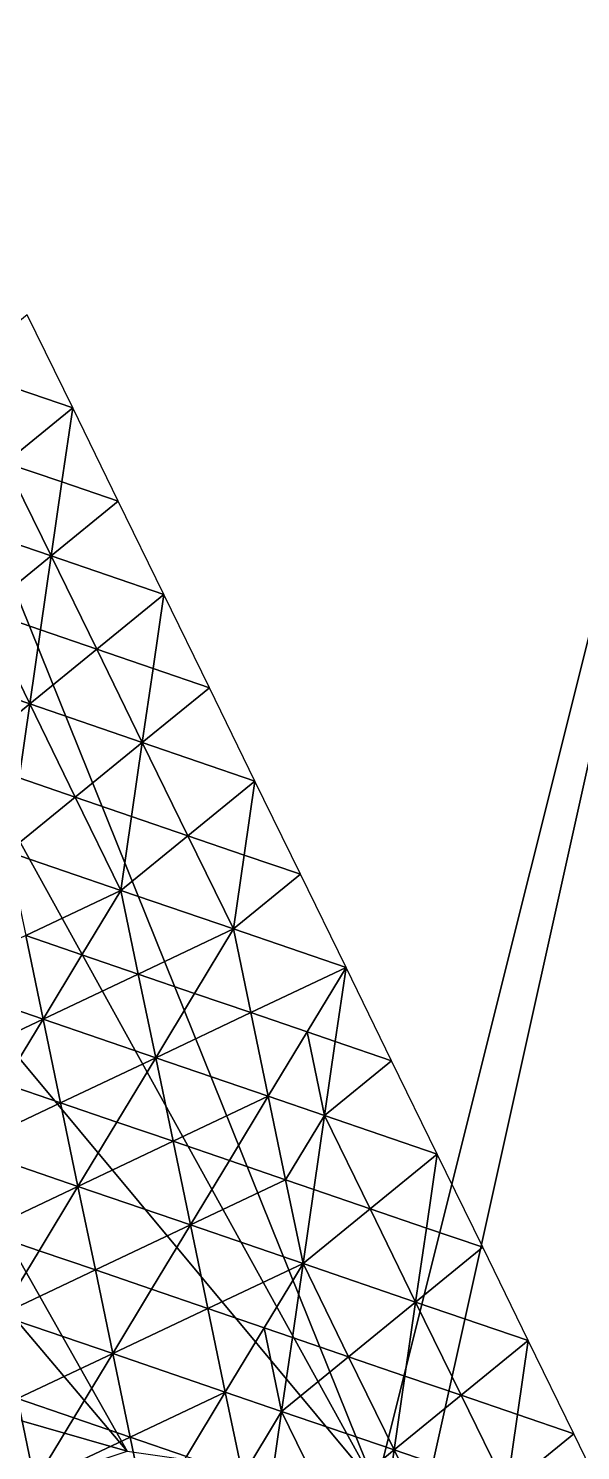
# Model space of a CAD drawing. Header units: metres. Extents: x -1103 to 901, y -902 to 905.
# Drawn here: x 798.4 to 829.5, y 412 to 492 of the extents above; entities that cross this region are included whole.
import ezdxf

# ---------------------------------------------------------------- set-up
doc = ezdxf.new("R2010")
doc.units = ezdxf.units.M
doc.layers.add('OSM_PLAZA', color=41, linetype='CONTINUOUS')
doc.layers.add('OSM_TERRAIN', color=3, linetype='CONTINUOUS')

msp = doc.modelspace()

# ---------------------------------------------------------------- linework, layer by layer
at = {"layer": 'OSM_PLAZA'}
for points in [[(794.599, 472.815, 4.762), (800.928, 470.647, 4.555), (798.367, 475.89, 4.572)], [(797.16, 467.571, 4.746), (800.928, 470.647, 4.555), (794.599, 472.815, 4.762)], [(797.16, 467.571, 4.746), (800.325, 466.487, 4.643), (800.928, 470.647, 4.555)], [(800.325, 466.487, 4.643), (803.49, 465.404, 4.539), (800.928, 470.647, 4.555)], [(793.392, 464.496, 4.967), (799.721, 462.328, 4.73), (797.16, 467.571, 4.746)], [(797.16, 467.571, 4.746), (799.721, 462.328, 4.73), (800.325, 466.487, 4.643)], [(799.721, 462.328, 4.73), (803.49, 465.404, 4.539), (800.325, 466.487, 4.643)], [(799.721, 462.328, 4.73), (806.051, 460.16, 4.523), (803.49, 465.404, 4.539)], [(795.953, 459.253, 4.946), (799.721, 462.328, 4.73), (793.392, 464.496, 4.967)], [(799.118, 458.169, 4.817), (799.721, 462.328, 4.73), (795.953, 459.253, 4.946)], [(799.118, 458.169, 4.817), (802.283, 457.085, 4.713), (799.721, 462.328, 4.73)], [(802.283, 457.085, 4.713), (806.051, 460.16, 4.523), (799.721, 462.328, 4.73)], [(802.283, 457.085, 4.713), (805.448, 456.001, 4.61), (806.051, 460.16, 4.523)], [(805.448, 456.001, 4.61), (808.612, 454.917, 4.507), (806.051, 460.16, 4.523)], [(792.185, 456.177, 5.193), (798.514, 454.009, 4.924), (795.953, 459.253, 4.946)], [(798.514, 454.009, 4.924), (799.118, 458.169, 4.817), (795.953, 459.253, 4.946)], [(798.514, 454.009, 4.924), (802.283, 457.085, 4.713), (799.118, 458.169, 4.817)], [(798.514, 454.009, 4.924), (804.844, 451.842, 4.697), (802.283, 457.085, 4.713)], [(802.283, 457.085, 4.713), (804.844, 451.842, 4.697), (805.448, 456.001, 4.61)], [(794.746, 450.934, 5.17), (798.514, 454.009, 4.924), (792.185, 456.177, 5.193)], [(804.844, 451.842, 4.697), (808.612, 454.917, 4.507), (805.448, 456.001, 4.61)], [(804.844, 451.842, 4.697), (811.174, 449.674, 4.491), (808.612, 454.917, 4.507)], [(794.746, 450.934, 5.17), (797.911, 449.85, 5.038), (798.514, 454.009, 4.924)], [(797.911, 449.85, 5.038), (801.076, 448.766, 4.903), (798.514, 454.009, 4.924)], [(798.514, 454.009, 4.924), (801.076, 448.766, 4.903), (804.844, 451.842, 4.697)], [(801.076, 448.766, 4.903), (804.241, 447.682, 4.784), (804.844, 451.842, 4.697)], [(804.241, 447.682, 4.784), (807.405, 446.598, 4.681), (804.844, 451.842, 4.697)], [(807.405, 446.598, 4.681), (811.174, 449.674, 4.491), (804.844, 451.842, 4.697)], [(797.307, 445.691, 5.147), (801.076, 448.766, 4.903), (797.911, 449.85, 5.038)], [(807.405, 446.598, 4.681), (810.57, 445.515, 4.578), (811.174, 449.674, 4.491)], [(810.57, 445.515, 4.578), (813.735, 444.431, 4.475), (811.174, 449.674, 4.491)], [(797.307, 445.691, 5.147), (803.637, 443.523, 4.882), (801.076, 448.766, 4.903)], [(801.076, 448.766, 4.903), (803.637, 443.523, 4.882), (804.241, 447.682, 4.784)], [(803.637, 443.523, 4.882), (807.405, 446.598, 4.681), (804.241, 447.682, 4.784)], [(803.637, 443.523, 4.882), (809.967, 441.355, 4.665), (807.405, 446.598, 4.681)], [(807.405, 446.598, 4.681), (809.967, 441.355, 4.665), (810.57, 445.515, 4.578)], [(798.286, 440.989, 5.183), (803.637, 443.523, 4.882), (797.307, 445.691, 5.147)], [(809.967, 441.355, 4.665), (813.735, 444.431, 4.475), (810.57, 445.515, 4.578)], [(809.967, 441.355, 4.665), (816.296, 439.188, 4.459), (813.735, 444.431, 4.475)], [(801.451, 439.906, 5.063), (803.637, 443.523, 4.882), (798.286, 440.989, 5.183)], [(801.451, 439.906, 5.063), (804.616, 438.822, 4.928), (803.637, 443.523, 4.882)], [(804.616, 438.822, 4.928), (809.967, 441.355, 4.665), (803.637, 443.523, 4.882)], [(807.781, 437.738, 4.804), (809.967, 441.355, 4.665), (804.616, 438.822, 4.928)], [(807.781, 437.738, 4.804), (810.946, 436.654, 4.701), (809.967, 441.355, 4.665)], [(810.946, 436.654, 4.701), (816.296, 439.188, 4.459), (809.967, 441.355, 4.665)], [(799.265, 436.288, 5.22), (798.286, 440.989, 5.183), (792.936, 438.456, 5.453)], [(799.265, 436.288, 5.22), (801.451, 439.906, 5.063), (798.286, 440.989, 5.183)], [(799.265, 436.288, 5.22), (804.616, 438.822, 4.928), (801.451, 439.906, 5.063)], [(814.11, 435.57, 4.598), (816.296, 439.188, 4.459), (810.946, 436.654, 4.701)], [(815.693, 435.028, 4.546), (816.296, 439.188, 4.459), (814.11, 435.57, 4.598)], [(815.693, 435.028, 4.546), (818.858, 433.944, 4.443), (816.296, 439.188, 4.459)], [(793.914, 433.755, 5.474), (799.265, 436.288, 5.22), (792.936, 438.456, 5.453)], [(799.265, 436.288, 5.22), (805.595, 434.12, 4.974), (804.616, 438.822, 4.928)], [(805.595, 434.12, 4.974), (807.781, 437.738, 4.804), (804.616, 438.822, 4.928)], [(805.595, 434.12, 4.974), (810.946, 436.654, 4.701), (807.781, 437.738, 4.804)], [(811.924, 431.953, 4.736), (810.946, 436.654, 4.701), (805.595, 434.12, 4.974)], [(811.924, 431.953, 4.736), (814.11, 435.57, 4.598), (810.946, 436.654, 4.701)], [(797.079, 432.671, 5.366), (799.265, 436.288, 5.22), (793.914, 433.755, 5.474)], [(797.079, 432.671, 5.366), (800.244, 431.587, 5.257), (799.265, 436.288, 5.22)], [(800.244, 431.587, 5.257), (805.595, 434.12, 4.974), (799.265, 436.288, 5.22)], [(815.089, 430.869, 4.633), (814.11, 435.57, 4.598), (811.924, 431.953, 4.736)], [(815.089, 430.869, 4.633), (815.693, 435.028, 4.546), (814.11, 435.57, 4.598)], [(815.089, 430.869, 4.633), (818.858, 433.944, 4.443), (815.693, 435.028, 4.546)], [(803.409, 430.503, 5.137), (805.595, 434.12, 4.974), (800.244, 431.587, 5.257)], [(806.574, 429.419, 5.016), (805.595, 434.12, 4.974), (803.409, 430.503, 5.137)], [(806.574, 429.419, 5.016), (811.924, 431.953, 4.736), (805.595, 434.12, 4.974)], [(815.089, 430.869, 4.633), (821.419, 428.701, 4.427), (818.858, 433.944, 4.443)], [(794.893, 429.053, 5.494), (800.244, 431.587, 5.257), (797.079, 432.671, 5.366)], [(809.738, 428.335, 4.885), (811.924, 431.953, 4.736), (806.574, 429.419, 5.016)], [(812.903, 427.251, 4.772), (811.924, 431.953, 4.736), (809.738, 428.335, 4.885)], [(812.903, 427.251, 4.772), (815.089, 430.869, 4.633), (811.924, 431.953, 4.736)], [(801.223, 426.886, 5.279), (800.244, 431.587, 5.257), (794.893, 429.053, 5.494)], [(801.223, 426.886, 5.279), (803.409, 430.503, 5.137), (800.244, 431.587, 5.257)], [(806.574, 429.419, 5.016), (803.409, 430.503, 5.137), (801.223, 426.886, 5.279)], [(814.486, 426.709, 4.72), (815.089, 430.869, 4.633), (812.903, 427.251, 4.772)], [(814.486, 426.709, 4.72), (817.651, 425.626, 4.617), (815.089, 430.869, 4.633)], [(817.651, 425.626, 4.617), (821.419, 428.701, 4.427), (815.089, 430.869, 4.633)], [(807.553, 424.718, 5.053), (806.574, 429.419, 5.016), (801.223, 426.886, 5.279)], [(807.553, 424.718, 5.053), (809.738, 428.335, 4.885), (806.574, 429.419, 5.016)], [(795.872, 424.352, 5.569), (801.223, 426.886, 5.279), (794.893, 429.053, 5.494)], [(817.651, 425.626, 4.617), (820.815, 424.542, 4.514), (821.419, 428.701, 4.427)], [(820.815, 424.542, 4.514), (823.98, 423.458, 4.275), (821.419, 428.701, 4.427)], [(812.903, 427.251, 4.772), (809.738, 428.335, 4.885), (807.553, 424.718, 5.053)], [(813.882, 422.55, 4.807), (812.903, 427.251, 4.772), (807.553, 424.718, 5.053)], [(813.882, 422.55, 4.807), (814.486, 426.709, 4.72), (812.903, 427.251, 4.772)], [(799.037, 423.268, 5.407), (801.223, 426.886, 5.279), (795.872, 424.352, 5.569)], [(799.037, 423.268, 5.407), (802.202, 422.184, 5.299), (801.223, 426.886, 5.279)], [(802.202, 422.184, 5.299), (807.553, 424.718, 5.053), (801.223, 426.886, 5.279)], [(813.882, 422.55, 4.807), (817.651, 425.626, 4.617), (814.486, 426.709, 4.72)], [(813.882, 422.55, 4.807), (820.212, 420.382, 4.601), (817.651, 425.626, 4.617)], [(817.651, 425.626, 4.617), (820.212, 420.382, 4.601), (820.815, 424.542, 4.514)], [(805.367, 421.1, 5.191), (807.553, 424.718, 5.053), (802.202, 422.184, 5.299)], [(808.531, 420.017, 5.084), (807.553, 424.718, 5.053), (805.367, 421.1, 5.191)], [(808.531, 420.017, 5.084), (813.882, 422.55, 4.807), (807.553, 424.718, 5.053)], [(796.851, 419.651, 5.652), (799.037, 423.268, 5.407), (795.872, 424.352, 5.569)], [(820.212, 420.382, 4.601), (823.98, 423.458, 4.275), (820.815, 424.542, 4.514)], [(796.851, 419.651, 5.652), (802.202, 422.184, 5.299), (799.037, 423.268, 5.407)], [(820.212, 420.382, 4.601), (826.541, 418.215, 4.23), (823.98, 423.458, 4.275)], [(803.181, 417.483, 5.32), (802.202, 422.184, 5.299), (796.851, 419.651, 5.652)], [(803.181, 417.483, 5.32), (805.367, 421.1, 5.191), (802.202, 422.184, 5.299)], [(811.696, 418.933, 4.97), (813.882, 422.55, 4.807), (808.531, 420.017, 5.084)], [(813.279, 418.391, 4.909), (813.882, 422.55, 4.807), (811.696, 418.933, 4.97)], [(813.279, 418.391, 4.909), (816.443, 417.307, 4.791), (813.882, 422.55, 4.807)], [(816.443, 417.307, 4.791), (820.212, 420.382, 4.601), (813.882, 422.55, 4.807)], [(808.531, 420.017, 5.084), (805.367, 421.1, 5.191), (803.181, 417.483, 5.32)], [(809.51, 415.315, 5.104), (808.531, 420.017, 5.084), (803.181, 417.483, 5.32)], [(809.51, 415.315, 5.104), (811.696, 418.933, 4.97), (808.531, 420.017, 5.084)], [(819.608, 416.223, 4.685), (820.212, 420.382, 4.601), (816.443, 417.307, 4.791)], [(819.608, 416.223, 4.685), (822.773, 415.139, 4.433), (820.212, 420.382, 4.601)], [(822.773, 415.139, 4.433), (826.541, 418.215, 4.23), (820.212, 420.382, 4.601)], [(797.83, 414.95, 5.679), (803.181, 417.483, 5.32), (796.851, 419.651, 5.652)], [(812.675, 414.231, 4.996), (811.696, 418.933, 4.97), (809.51, 415.315, 5.104)], [(812.675, 414.231, 4.996), (813.279, 418.391, 4.909), (811.696, 418.933, 4.97)], [(812.675, 414.231, 4.996), (816.443, 417.307, 4.791), (813.279, 418.391, 4.909)], [(822.773, 415.139, 4.433), (825.938, 414.055, 4.31), (826.541, 418.215, 4.23)], [(825.938, 414.055, 4.31), (829.103, 412.971, 4.186), (826.541, 418.215, 4.23)], [(800.995, 413.866, 5.505), (803.181, 417.483, 5.32), (797.83, 414.95, 5.679)], [(804.16, 412.782, 5.34), (803.181, 417.483, 5.32), (800.995, 413.866, 5.505)], [(809.51, 415.315, 5.104), (803.181, 417.483, 5.32), (804.16, 412.782, 5.34)], [(812.675, 414.231, 4.996), (819.005, 412.064, 4.749), (816.443, 417.307, 4.791)], [(819.005, 412.064, 4.749), (819.608, 416.223, 4.685), (816.443, 417.307, 4.791)], [(819.005, 412.064, 4.749), (822.773, 415.139, 4.433), (819.608, 416.223, 4.685)], [(807.324, 411.698, 5.233), (809.51, 415.315, 5.104), (804.16, 412.782, 5.34)], [(810.489, 410.614, 5.419), (809.51, 415.315, 5.104), (807.324, 411.698, 5.233)], [(810.489, 410.614, 5.419), (812.675, 414.231, 4.996), (809.51, 415.315, 5.104)], [(819.005, 412.064, 4.749), (825.334, 409.896, 4.389), (822.773, 415.139, 4.433)], [(822.773, 415.139, 4.433), (825.334, 409.896, 4.389), (825.938, 414.055, 4.31)], [(798.809, 410.248, 5.972), (797.83, 414.95, 5.679), (792.479, 412.416, 6.287)], [(798.809, 410.248, 5.972), (800.995, 413.866, 5.505), (797.83, 414.95, 5.679)], [(812.072, 410.072, 5.482), (812.675, 414.231, 4.996), (810.489, 410.614, 5.419)], [(812.072, 410.072, 5.482), (815.236, 408.988, 5.579), (812.675, 414.231, 4.996)], [(815.236, 408.988, 5.579), (819.005, 412.064, 4.749), (812.675, 414.231, 4.996)], [(804.16, 412.782, 5.34), (800.995, 413.866, 5.505), (798.809, 410.248, 5.972)], [(825.334, 409.896, 4.389), (829.103, 412.971, 4.186), (825.938, 414.055, 4.31)], [(805.139, 408.08, 6.215), (804.16, 412.782, 5.34), (798.809, 410.248, 5.972)], [(805.139, 408.08, 6.215), (807.324, 411.698, 5.233), (804.16, 412.782, 5.34)], [(825.334, 409.896, 4.389), (831.664, 407.728, 4.141), (829.103, 412.971, 4.186)], [(794.249, 407.444, 6.802), (798.809, 410.248, 5.972), (792.479, 412.416, 6.287)], [(815.236, 408.988, 5.579), (818.401, 407.904, 4.976), (819.005, 412.064, 4.749)], [(818.401, 407.904, 4.976), (821.566, 406.82, 4.591), (819.005, 412.064, 4.749)], [(819.005, 412.064, 4.749), (821.566, 406.82, 4.591), (825.334, 409.896, 4.389)]]:
    msp.add_3dface(points, dxfattribs=at)
at = {"layer": 'OSM_TERRAIN'}
for points in [[(818, 410, 4.755), (764, 544, 4.732), (776, 486, 5.307)], [(818, 410, 4.755), (844, 514, 2.166), (764, 544, 4.732)], [(820, 406, 4.579), (844, 514, 2.166), (818, 410, 4.755)], [(820, 406, 4.579), (900, 418, 0.957), (844, 514, 2.166)], [(778, 458, 5.694), (818, 410, 4.755), (776, 486, 5.307)], [(804, 412, 5.266), (778, 458, 5.694), (782, 438, 6.133)], [(818, 410, 4.755), (778, 458, 5.694), (804, 412, 5.266)], [(782, 438, 6.133), (790, 416, 6.049), (804, 412, 5.266)], [(820, 406, 4.579), (900, 416, 0.975), (900, 418, 0.957)], [(792, 408, 6.678), (804, 412, 5.266), (790, 416, 6.049)], [(820, 406, 4.579), (900, 414, 0.995), (900, 416, 0.975)], [(900, 412, 1.015), (900, 414, 0.995), (820, 406, 4.579)]]:
    msp.add_3dface(points, dxfattribs=at)

doc.saveas('drawing.dxf')
